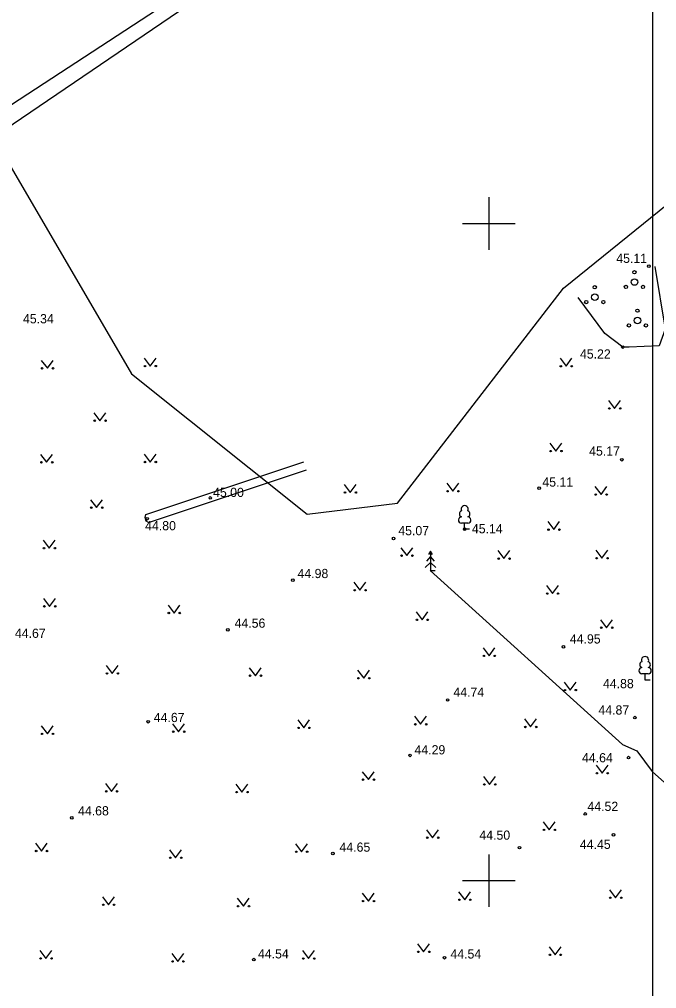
# Model space of a CAD drawing. Extents: x 641725 to 642061, y 6471807 to 6472044.
# Drawn here: x 641814.3 to 641862.8, y 6471891.8 to 6471965.5 of the extents above; entities that cross this region are included whole.
import ezdxf

# ---------------------------------------------------------------- set-up
doc = ezdxf.new("R2010")
doc.units = 0
for name, color, linetype in [('HALJASTUS', 7, 'Continuous'), ('KORGUS', 7, 'Continuous'), ('MOOTPIIR', 7, 'Continuous'), ('PIIR', 7, 'Continuous'), ('PUU', 7, 'Continuous'), ('VEEKOGU', 7, 'Continuous'), ('VORK', 7, 'Continuous'), ('VORMISTUS', 7, 'Continuous')]:
    doc.layers.add(name, color=color, linetype=linetype)

msp = doc.modelspace()

# ---------------------------------------------------------------- linework, layer by layer
at = {"layer": 'HALJASTUS'}
for p, q in [((641815.931, 6471939.593), (641816.395, 6471938.986)), ((641816.395, 6471938.986), (641816.84, 6471939.593)), ((641823.758, 6471939.761), (641824.222, 6471939.154)), ((641824.222, 6471939.154), (641824.667, 6471939.761)), ((641855.415, 6471939.754), (641855.879, 6471939.147)), ((641855.879, 6471939.147), (641856.324, 6471939.754)), ((641859.111, 6471936.542), (641859.574, 6471935.936)), ((641859.574, 6471935.936), (641860.02, 6471936.542)), ((641819.933, 6471935.608), (641820.396, 6471935.002)), ((641820.396, 6471935.002), (641820.842, 6471935.608)), ((641854.637, 6471933.298), (641855.101, 6471932.691)), ((641855.101, 6471932.691), (641855.546, 6471933.298)), ((641815.874, 6471932.439), (641816.338, 6471931.833)), ((641816.338, 6471931.833), (641816.783, 6471932.439)), ((641823.758, 6471932.462), (641824.222, 6471931.855)), ((641824.222, 6471931.855), (641824.667, 6471932.462)), ((641838.987, 6471930.144), (641839.45, 6471929.537)), ((641839.45, 6471929.537), (641839.896, 6471930.144)), ((641846.793, 6471930.238), (641847.257, 6471929.631)), ((641847.257, 6471929.631), (641847.702, 6471930.238)), ((641858.074, 6471929.989), (641858.537, 6471929.382)), ((641858.537, 6471929.382), (641858.983, 6471929.989)), ((641819.674, 6471928.99), (641820.137, 6471928.384)), ((641820.137, 6471928.384), (641820.582, 6471928.99)), ((641854.477, 6471927.318), (641854.94, 6471926.711)), ((641854.94, 6471926.711), (641855.386, 6471927.318)), ((641816.075, 6471925.908), (641816.538, 6471925.302)), ((641816.538, 6471925.302), (641816.984, 6471925.908)), ((641843.292, 6471925.339), (641843.755, 6471924.733)), ((641843.755, 6471924.733), (641844.201, 6471925.339)), ((641850.684, 6471925.112), (641851.147, 6471924.505)), ((641851.147, 6471924.505), (641851.593, 6471925.112)), ((641858.14, 6471925.145), (641858.603, 6471924.538)), ((641858.603, 6471924.538), (641859.049, 6471925.145)), ((641839.724, 6471922.707), (641840.188, 6471922.1)), ((641840.188, 6471922.1), (641840.633, 6471922.707)), ((641854.379, 6471922.452), (641854.843, 6471921.845)), ((641854.843, 6471921.845), (641855.288, 6471922.452)), ((641816.101, 6471921.482), (641816.565, 6471920.875)), ((641816.565, 6471920.875), (641817.01, 6471921.482)), ((641825.576, 6471920.971), (641826.039, 6471920.365)), ((641826.039, 6471920.365), (641826.485, 6471920.971)), ((641844.456, 6471920.455), (641844.92, 6471919.848)), ((641844.92, 6471919.848), (641845.365, 6471920.455)), ((641858.497, 6471919.857), (641858.96, 6471919.25)), ((641858.96, 6471919.25), (641859.406, 6471919.857)), ((641849.557, 6471917.707), (641850.02, 6471917.101)), ((641850.02, 6471917.101), (641850.466, 6471917.707)), ((641820.867, 6471916.373), (641821.33, 6471915.766)), ((641821.33, 6471915.766), (641821.776, 6471916.373)), ((641831.76, 6471916.202), (641832.223, 6471915.596)), ((641832.223, 6471915.596), (641832.669, 6471916.202)), ((641840.008, 6471916.008), (641840.472, 6471915.401)), ((641840.472, 6471915.401), (641840.917, 6471916.008)), ((641855.729, 6471915.11), (641856.193, 6471914.503)), ((641856.193, 6471914.503), (641856.638, 6471915.11)), ((641835.447, 6471912.228), (641835.911, 6471911.622)), ((641835.911, 6471911.622), (641836.356, 6471912.228)), ((641844.343, 6471912.507), (641844.806, 6471911.9)), ((641844.806, 6471911.9), (641845.252, 6471912.507)), ((641852.715, 6471912.304), (641853.179, 6471911.697)), ((641853.179, 6471911.697), (641853.624, 6471912.304)), ((641815.931, 6471911.774), (641816.395, 6471911.167)), ((641816.395, 6471911.167), (641816.84, 6471911.774)), ((641825.916, 6471911.944), (641826.38, 6471911.338)), ((641826.38, 6471911.338), (641826.825, 6471911.944)), ((641858.162, 6471908.784), (641858.625, 6471908.177)), ((641858.625, 6471908.177), (641859.071, 6471908.784)), ((641840.363, 6471908.294), (641840.826, 6471907.687)), ((641840.826, 6471907.687), (641841.272, 6471908.294)), ((641849.595, 6471907.932), (641850.058, 6471907.326)), ((641850.058, 6471907.326), (641850.504, 6471907.932)), ((641820.81, 6471907.403), (641821.274, 6471906.796)), ((641821.274, 6471906.796), (641821.719, 6471907.403)), ((641830.738, 6471907.346), (641831.202, 6471906.739)), ((641831.202, 6471906.739), (641831.647, 6471907.346)), ((641854.134, 6471904.469), (641854.597, 6471903.862)), ((641854.597, 6471903.862), (641855.042, 6471904.469)), ((641845.251, 6471903.877), (641845.714, 6471903.27)), ((641845.714, 6471903.27), (641846.16, 6471903.877)), ((641815.477, 6471902.861), (641815.941, 6471902.254)), ((641815.941, 6471902.254), (641816.386, 6471902.861)), ((641835.277, 6471902.804), (641835.741, 6471902.197)), ((641835.741, 6471902.197), (641836.186, 6471902.804)), ((641825.689, 6471902.35), (641826.153, 6471901.743)), ((641826.153, 6471901.743), (641826.598, 6471902.35)), ((641840.363, 6471899.054), (641840.826, 6471898.447)), ((641840.826, 6471898.447), (641841.272, 6471899.054)), ((641847.696, 6471899.151), (641848.16, 6471898.545)), ((641848.16, 6471898.545), (641848.605, 6471899.151)), ((641859.183, 6471899.303), (641859.646, 6471898.696)), ((641859.646, 6471898.696), (641860.092, 6471899.303)), ((641820.583, 6471898.773), (641821.047, 6471898.166)), ((641821.047, 6471898.166), (641821.492, 6471898.773)), ((641830.852, 6471898.66), (641831.315, 6471898.053)), ((641831.315, 6471898.053), (641831.761, 6471898.66)), ((641844.57, 6471895.191), (641845.033, 6471894.584)), ((641845.033, 6471894.584), (641845.479, 6471895.191)), ((641815.818, 6471894.686), (641816.281, 6471894.079)), ((641816.281, 6471894.079), (641816.727, 6471894.686)), ((641825.859, 6471894.458), (641826.323, 6471893.852)), ((641826.323, 6471893.852), (641826.768, 6471894.458)), ((641835.812, 6471894.681), (641836.275, 6471894.075)), ((641836.275, 6471894.075), (641836.721, 6471894.681)), ((641854.584, 6471894.963), (641855.047, 6471894.357)), ((641855.047, 6471894.357), (641855.493, 6471894.963))]:
    msp.add_line(p, q, dxfattribs=at)
msp.add_lwpolyline([(641862.622, 6471946.742), (641863.429, 6471941.975), (641862.955, 6471940.698), (641860.676, 6471940.587), (641860.185, 6471940.606), (641858.824, 6471941.625), (641856.805, 6471944.387)], dxfattribs=at)
for centre, radius in [((641861.082, 6471946.302), 0.125), ((641858.063, 6471945.153), 0.125), ((641860.432, 6471945.177), 0.125), ((641861.082, 6471945.552), 0.25), ((641861.732, 6471945.177), 0.125), ((641858.063, 6471944.403), 0.25), ((641857.413, 6471944.028), 0.125), ((641858.713, 6471944.028), 0.125), ((641861.305, 6471943.373), 0.125), ((641860.655, 6471942.248), 0.125), ((641861.305, 6471942.623), 0.25), ((641861.955, 6471942.248), 0.125), ((641815.994, 6471938.986), 0.055), ((641816.822, 6471938.986), 0.055), ((641823.821, 6471939.154), 0.055), ((641824.649, 6471939.154), 0.055), ((641855.478, 6471939.147), 0.055), ((641856.306, 6471939.147), 0.055), ((641859.173, 6471935.936), 0.055), ((641860.002, 6471935.936), 0.055), ((641819.995, 6471935.002), 0.055), ((641820.824, 6471935.002), 0.055), ((641854.7, 6471932.691), 0.055), ((641855.528, 6471932.691), 0.055), ((641815.937, 6471931.833), 0.055), ((641816.766, 6471931.833), 0.055), ((641823.821, 6471931.855), 0.055), ((641824.649, 6471931.855), 0.055), ((641839.049, 6471929.537), 0.055), ((641839.878, 6471929.537), 0.055), ((641846.856, 6471929.631), 0.055), ((641847.684, 6471929.631), 0.055), ((641858.136, 6471929.382), 0.055), ((641858.965, 6471929.382), 0.055), ((641819.736, 6471928.384), 0.055), ((641820.565, 6471928.384), 0.055), ((641854.539, 6471926.711), 0.055), ((641855.368, 6471926.711), 0.055), ((641816.137, 6471925.302), 0.055), ((641816.966, 6471925.302), 0.055), ((641843.354, 6471924.733), 0.055), ((641844.183, 6471924.733), 0.055), ((641850.746, 6471924.505), 0.055), ((641851.575, 6471924.505), 0.055), ((641858.202, 6471924.538), 0.055), ((641859.031, 6471924.538), 0.055), ((641839.787, 6471922.1), 0.055), ((641840.616, 6471922.1), 0.055), ((641854.442, 6471921.845), 0.055), ((641855.27, 6471921.845), 0.055), ((641816.164, 6471920.875), 0.055), ((641816.993, 6471920.875), 0.055), ((641825.638, 6471920.365), 0.055), ((641826.467, 6471920.365), 0.055), ((641844.519, 6471919.848), 0.055), ((641845.348, 6471919.848), 0.055), ((641858.559, 6471919.25), 0.055), ((641859.388, 6471919.25), 0.055), ((641849.619, 6471917.101), 0.055), ((641850.448, 6471917.101), 0.055), ((641820.929, 6471915.766), 0.055), ((641821.758, 6471915.766), 0.055), ((641831.822, 6471915.596), 0.055), ((641832.651, 6471915.596), 0.055), ((641840.071, 6471915.401), 0.055), ((641840.899, 6471915.401), 0.055), ((641855.792, 6471914.503), 0.055), ((641856.62, 6471914.503), 0.055), ((641825.979, 6471911.338), 0.055), ((641826.807, 6471911.338), 0.055), ((641835.51, 6471911.622), 0.055), ((641836.338, 6471911.622), 0.055), ((641844.405, 6471911.9), 0.055), ((641845.234, 6471911.9), 0.055), ((641852.778, 6471911.697), 0.055), ((641853.606, 6471911.697), 0.055), ((641815.994, 6471911.167), 0.055), ((641816.822, 6471911.167), 0.055), ((641840.425, 6471907.687), 0.055), ((641841.254, 6471907.687), 0.055), ((641858.224, 6471908.177), 0.055), ((641859.053, 6471908.177), 0.055), ((641849.657, 6471907.326), 0.055), ((641850.486, 6471907.326), 0.055), ((641820.873, 6471906.796), 0.055), ((641821.701, 6471906.796), 0.055), ((641830.801, 6471906.739), 0.055), ((641831.63, 6471906.739), 0.055), ((641845.313, 6471903.27), 0.055), ((641846.142, 6471903.27), 0.055), ((641854.196, 6471903.862), 0.055), ((641855.025, 6471903.862), 0.055), ((641815.54, 6471902.254), 0.055), ((641816.368, 6471902.254), 0.055), ((641825.752, 6471901.743), 0.055), ((641826.58, 6471901.743), 0.055), ((641835.34, 6471902.197), 0.055), ((641836.168, 6471902.197), 0.055), ((641820.646, 6471898.166), 0.055), ((641821.474, 6471898.166), 0.055), ((641830.914, 6471898.053), 0.055), ((641831.743, 6471898.053), 0.055), ((641840.425, 6471898.447), 0.055), ((641841.254, 6471898.447), 0.055), ((641847.759, 6471898.545), 0.055), ((641848.588, 6471898.545), 0.055), ((641859.245, 6471898.696), 0.055), ((641860.074, 6471898.696), 0.055), ((641844.632, 6471894.584), 0.055), ((641845.461, 6471894.584), 0.055), ((641854.646, 6471894.357), 0.055), ((641855.475, 6471894.357), 0.055), ((641815.88, 6471894.079), 0.055), ((641816.709, 6471894.079), 0.055), ((641825.922, 6471893.852), 0.055), ((641826.751, 6471893.852), 0.055), ((641835.874, 6471894.075), 0.055), ((641836.703, 6471894.075), 0.055)]:
    msp.add_circle(centre, radius, dxfattribs=at)
at = {"layer": 'KORGUS'}
for centre in [(641862.175, 6471946.757), (641860.185, 6471940.606), (641860.128, 6471932.034), (641853.821, 6471929.871), (641828.797, 6471929.122), (641823.993, 6471927.544), (641848.157, 6471926.74), (641842.75, 6471926.04), (641835.081, 6471922.864), (641830.127, 6471919.092), (641855.672, 6471917.788), (641846.862, 6471913.749), (641824.061, 6471912.097), (641861.12, 6471912.408), (641843.996, 6471909.532), (641860.637, 6471909.362), (641818.247, 6471904.784), (641857.339, 6471905.076), (641859.481, 6471903.489), (641852.334, 6471902.512), (641838.131, 6471902.074), (641832.104, 6471893.993), (641846.617, 6471894.136)]:
    msp.add_circle(centre, 0.1, dxfattribs=at)
at = {"layer": 'MOOTPIIR'}
msp.add_lwpolyline([(641868.473, 6471848.203), (641831.863, 6471874.61), (641818.855, 6471882.514), (641802.873, 6471892.649), (641789.957, 6471903.528), (641765.017, 6471922.919), (641779.763, 6471932.847), (641812.534, 6471956.099), (641822.795, 6471938.578), (641836.175, 6471927.885), (641843.051, 6471928.722), (641855.688, 6471945.087), (641867.209, 6471954.385)], dxfattribs=at)
at = {"layer": 'PIIR'}
for points in [[(641915.99, 6472031.13), (641895.89, 6472016.54), (641877.52, 6472001.62), (641871.64, 6471996.91), (641813.67, 6471959.03), (641763.37, 6471925.16), (641739.15, 6471907.43), (641739.57, 6471903.15), (641728.58, 6471918.41)], [(641985.07, 6471931.45), (641908.89, 6471825.05), (641904.5, 6471820.87), (641871.15, 6471844.69), (641834.255, 6471872.056), (641833.43, 6471872.67), (641802.3, 6471891.52), (641764.55, 6471924.16), (641871.64, 6471996.91), (641877.52, 6472001.62), (641888.83, 6471988.61), (641936.82, 6471957.35), (641976.92, 6471936.05), (641985.07, 6471931.45)]]:
    msp.add_lwpolyline(points, dxfattribs=at)
at = {"layer": 'PUU'}
for p, q in [((641848.397, 6471927.215), (641847.917, 6471927.215)), ((641848.157, 6471926.74), (641848.157, 6471927.215)), ((641848.537, 6471926.74), (641848.157, 6471926.74)), ((641845.554, 6471924.672), (641845.254, 6471924.322)), ((641845.554, 6471925.072), (641845.404, 6471924.822)), ((641845.704, 6471924.822), (641845.554, 6471925.072)), ((641845.554, 6471925.072), (641845.554, 6471923.572)), ((641845.854, 6471924.322), (641845.554, 6471924.672)), ((641845.554, 6471924.222), (641845.154, 6471923.822)), ((641845.954, 6471923.822), (641845.554, 6471924.222)), ((641845.914, 6471923.572), (641845.554, 6471923.572)), ((641862.129, 6471915.736), (641861.649, 6471915.736)), ((641861.889, 6471915.261), (641861.889, 6471915.736)), ((641862.269, 6471915.261), (641861.889, 6471915.261))]:
    msp.add_line(p, q, dxfattribs=at)
msp.add_lwpolyline([(641845.535, 6471923.591), (641860.169, 6471910.372), (641861.259, 6471909.89), (641862.429, 6471908.315), (641877.286, 6471895.104)], dxfattribs=at)
for centre, radius, start, end in [((641848.157, 6471928.26), 0.277, 332.5799, 207.4201), ((641847.92, 6471927.453), 0.238, 90.0016, 269.3953), ((641847.987, 6471927.913), 0.233, 109.02174, 253.14154), ((641848.327, 6471927.913), 0.233, 286.85082, 70.98591), ((641848.395, 6471927.453), 0.238, 270.6047, 89.9984), ((641861.719, 6471916.434), 0.233, 109.02174, 253.14154), ((641861.889, 6471916.781), 0.277, 332.5799, 207.4201), ((641862.059, 6471916.434), 0.233, 286.85082, 70.98591), ((641861.651, 6471915.974), 0.238, 90.0016, 269.3953), ((641862.126, 6471915.974), 0.238, 270.6047, 89.9984)]:
    msp.add_arc(centre, radius, start, end, dxfattribs=at)
at = {"layer": 'VEEKOGU'}
for p, q in [((641823.894, 6471927.864), (641835.914, 6471931.874)), ((641824.1, 6471927.247), (641836.12, 6471931.256))]:
    msp.add_line(p, q, dxfattribs=at)
msp.add_lwpolyline([(641824.1, 6471927.247), (641823.901, 6471927.363), (641823.835, 6471927.636), (641823.894, 6471927.864)], dxfattribs=at)
at = {"layer": 'VORK'}
for p, q in [((641850, 6471952), (641850, 6471948)), ((641848, 6471950), (641852, 6471950)), ((641850, 6471902), (641850, 6471898)), ((641848, 6471900), (641852, 6471900))]:
    msp.add_line(p, q, dxfattribs=at)
at = {"layer": 'VORMISTUS'}
msp.add_lwpolyline([(641862.468, 6471817.078), (641862.468, 6472014.578), (641725.468, 6472014.578), (641725.468, 6471817.078)], close=True, dxfattribs=at)

# ---------------------------------------------------------------- texts
at = {"layer": 'KORGUS'}
for s, p in [('45.11', (641859.697, 6471947.006)), ('45.34', (641814.537, 6471942.409)), ('45.22', (641856.933, 6471939.729)), ('45.17', (641857.634, 6471932.344)), ('45.11', (641854.072, 6471929.983)), ('45.00', (641829.008, 6471929.198)), ('44.80', (641823.835, 6471926.663)), ('45.07', (641843.104, 6471926.285)), ('45.14', (641848.707, 6471926.433)), ('44.98', (641835.434, 6471923.025)), ('44.56', (641830.643, 6471919.247)), ('44.67', (641813.921, 6471918.477)), ('44.95', (641856.164, 6471918.047)), ('44.88', (641858.686, 6471914.645)), ('44.74', (641847.299, 6471913.992)), ('44.87', (641858.339, 6471912.639)), ('44.67', (641824.492, 6471912.07)), ('44.29', (641844.34, 6471909.609)), ('44.64', (641857.091, 6471909.007)), ('44.68', (641818.729, 6471904.967)), ('44.52', (641857.503, 6471905.303)), ('44.50', (641849.278, 6471903.116)), ('44.65', (641838.63, 6471902.203)), ('44.45', (641856.927, 6471902.414)), ('44.54', (641832.422, 6471894.085)), ('44.54', (641847.075, 6471894.075))]:
    msp.add_text(s, height=0.7, dxfattribs=at).set_placement(p)

doc.saveas('drawing.dxf')
